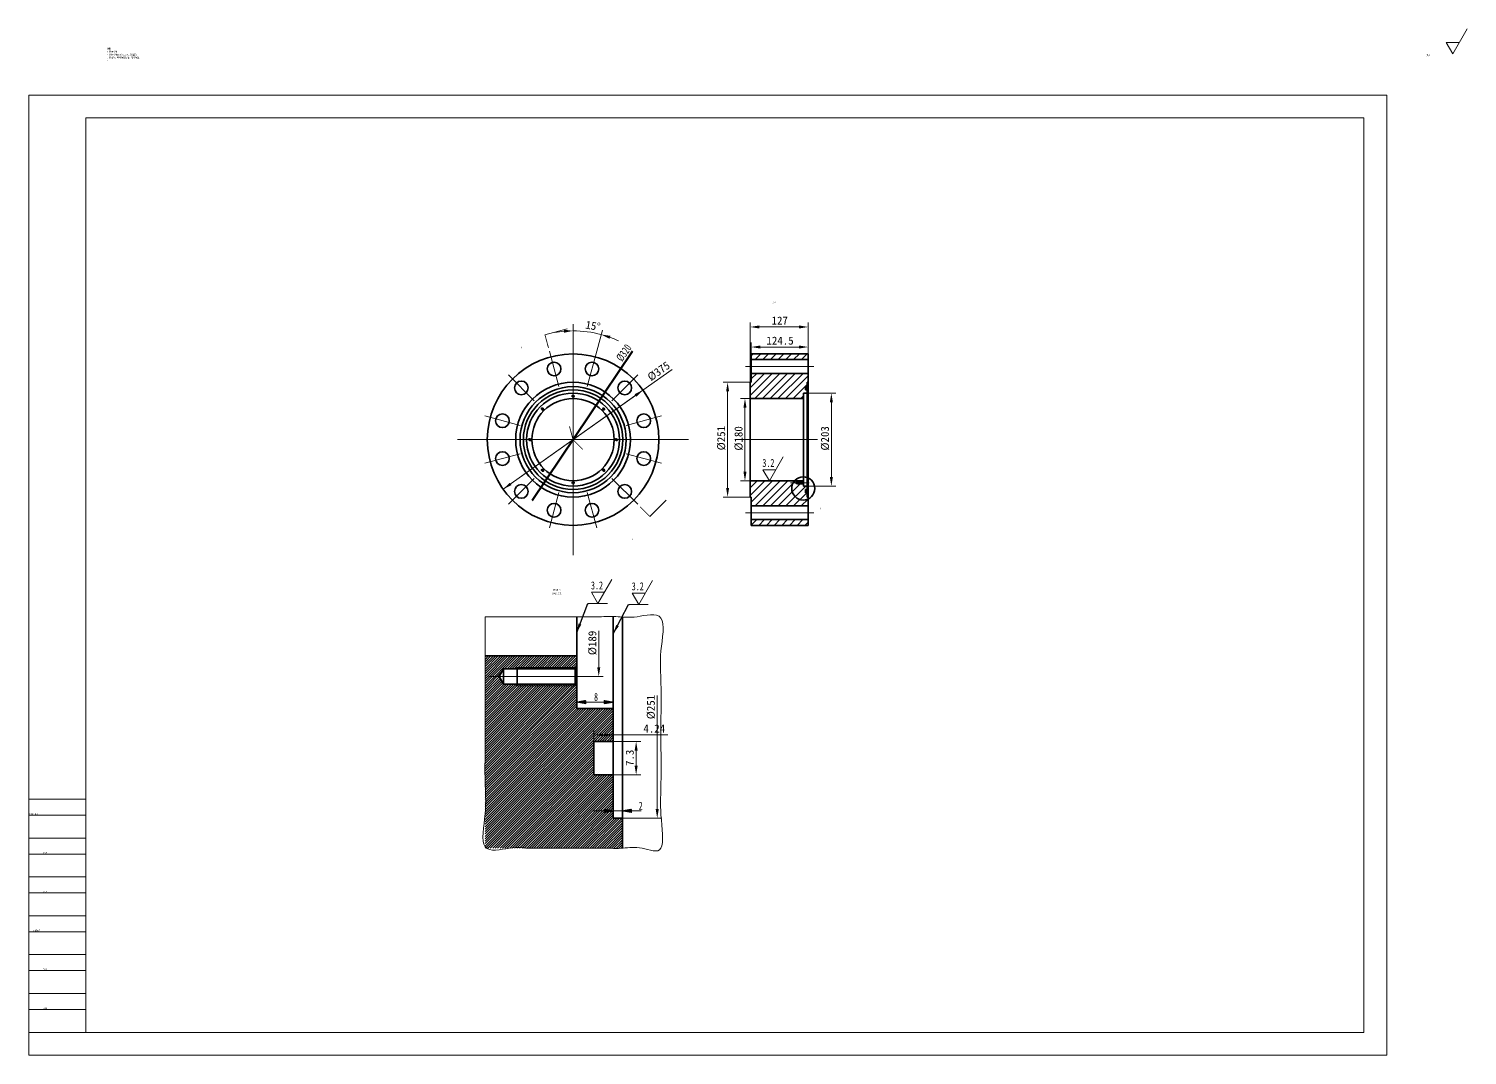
# Model space of a CAD drawing. Header units: millimetres. Extents: x 0 to 3146, y 0 to 2245.
import ezdxf

# ---------------------------------------------------------------- set-up
doc = ezdxf.new("R2010")
doc.units = ezdxf.units.MM
for name, color, linetype, true_color in [('10', 7, 'Continuous', 0xffffff), ('170', 7, 'Continuous', 0xffffff), ('173', 7, 'Continuous', 0xffffff)]:
    doc.layers.add(name, color=color, linetype=linetype, true_color=true_color)
for name, color, linetype, lineweight in [('中心线层', 1, 'BYLAYER', 18), ('修改图层', 1, 'Continuous', 80), ('剖面线层', 4, 'BYLAYER', 18), ('尺寸线层', 3, 'BYLAYER', 18), ('文字图层', 3, 'Continuous', 18), ('粗实线层', 7, 'BYLAYER', 35), ('螺纹线线层', 7, 'Continuous', 18)]:
    doc.layers.add(name, color=color, linetype=linetype, lineweight=lineweight)
doc.styles.add('chinesef_fs', font='仿宋')
doc.styles.add('宋体', font='宋体')
doc.dimstyles.get("Standard").update_dxf_attribs({"dimtxt": 2.5, "dimasz": 2.5, "dimexe": 1.25, "dimexo": 0.625, "dimtad": 1, "dimtxsty": 'Standard', "dimcen": 2.5, "dimazin": 3, "dimtfac": 1, "dimtmove": 0, "dimatfit": 3})

# ---------------------------------------------------------------- blocks, each defined once
blk = doc.blocks.new('HATCH1')
at = {"color": 4, "lineweight": 13}
for p, q in [((199.62636, 174.217272), (200.061764, 174.652676)), ((199.62636, 173.156612), (201.122424, 174.652676)), ((199.62636, 172.095951), (202.183084, 174.652676)), ((199.62636, 171.035291), (203.243744, 174.652676)), ((199.62636, 169.974631), (204.304404, 174.652676)), ((199.62636, 168.913971), (205.365065, 174.652676)), ((199.62636, 167.853311), (206.425725, 174.652676)), ((199.62636, 166.792651), (207.486385, 174.652676)), ((199.62636, 165.73199), (208.547045, 174.652676)), ((199.62636, 164.67133), (209.607705, 174.652676)), ((199.62636, 163.61067), (210.668365, 174.652676)), ((199.62636, 162.55001), (211.729026, 174.652676)), ((199.62636, 161.48935), (212.789686, 174.652676)), ((208.150346, 168.952676), (213.850346, 174.652676)), ((209.211006, 168.952676), (214.911006, 174.652676)), ((210.271666, 168.952676), (215.971666, 174.652676)), ((211.332327, 168.952676), (217.032327, 174.652676)), ((212.392987, 168.952676), (218.092987, 174.652676)), ((213.453647, 168.952676), (219.153647, 174.652676)), ((214.514307, 168.952676), (220.214307, 174.652676)), ((215.574967, 168.952676), (221.274967, 174.652676)), ((216.635627, 168.952676), (222.335627, 174.652676)), ((217.696288, 168.952676), (223.396288, 174.652676)), ((218.756948, 168.952676), (224.456948, 174.652676)), ((219.817608, 168.952676), (225.517608, 174.652676)), ((220.878268, 168.952676), (226.578268, 174.652676)), ((221.938928, 168.952676), (227.638928, 174.652676)), ((222.999588, 168.952676), (228.699588, 174.652676)), ((224.060249, 168.952676), (229.760249, 174.652676)), ((225.120909, 168.952676), (230.820909, 174.652676)), ((226.181569, 168.952676), (231.881569, 174.652676)), ((227.242229, 168.952676), (232.942229, 174.652676)), ((228.302889, 168.952676), (234.002889, 174.652676)), ((229.363549, 168.952676), (235.063549, 174.652676)), ((230.42421, 168.952676), (236.12421, 174.652676)), ((231.48487, 168.952676), (237.18487, 174.652676)), ((232.54553, 168.952676), (238.24553, 174.652676)), ((233.60619, 168.952676), (239.30619, 174.652676)), ((234.66685, 168.952676), (239.69172, 173.977546)), ((235.72751, 168.952676), (239.69172, 172.916886)), ((236.788171, 168.952676), (239.69172, 171.856226)), ((237.848831, 168.952676), (239.69172, 170.795566)), ((199.62636, 160.428689), (207.00131, 167.80364)), ((199.62636, 159.368029), (205.784745, 165.526415)), ((199.62636, 158.307369), (206.182849, 164.863859)), ((199.62636, 157.246709), (206.580953, 164.201303)), ((238.909491, 168.952676), (239.69172, 169.734905)), ((199.62636, 156.186049), (206.979057, 163.538747)), ((199.62636, 155.125389), (207.377161, 162.87619)), ((199.62636, 154.064728), (207.914307, 162.352676)), ((199.62636, 153.004068), (208.974967, 162.352676)), ((199.62636, 151.943408), (210.035627, 162.352676)), ((199.62636, 150.882748), (211.096288, 162.352676)), ((199.62636, 149.822088), (212.156948, 162.352676)), ((199.62636, 148.761428), (213.217608, 162.352676)), ((199.62636, 147.700767), (214.278268, 162.352676)), ((199.62636, 146.640107), (215.338928, 162.352676)), ((199.62636, 145.579447), (216.399588, 162.352676)), ((199.62636, 144.518787), (217.460249, 162.352676)), ((199.62636, 143.458127), (218.520909, 162.352676)), ((199.62636, 142.397467), (219.581569, 162.352676)), ((199.62636, 141.336806), (220.642229, 162.352676)), ((199.62636, 140.276146), (221.702889, 162.352676)), ((199.62636, 139.215486), (222.763549, 162.352676)), ((199.62636, 138.154826), (223.82421, 162.352676)), ((199.62636, 137.094166), (224.88487, 162.352676)), ((199.62636, 136.033506), (225.94553, 162.352676)), ((199.62636, 134.972845), (227.00619, 162.352676)), ((199.62636, 133.912185), (228.06685, 162.352676)), ((199.62636, 132.851525), (229.12751, 162.352676)), ((199.62636, 131.790865), (230.188171, 162.352676)), ((199.62636, 130.730205), (231.248831, 162.352676)), ((199.62636, 129.669545), (232.309491, 162.352676)), ((199.62636, 128.608884), (233.370151, 162.352676)), ((199.62636, 127.548224), (234.430811, 162.352676)), ((199.62636, 126.487564), (235.491472, 162.352676)), ((199.62636, 125.426904), (236.552132, 162.352676)), ((199.62636, 124.366244), (237.612792, 162.352676)), ((199.62636, 123.305583), (238.673452, 162.352676)), ((199.62636, 122.244923), (239.362916, 161.98148)), ((199.62636, 121.184263), (239.69172, 161.249624)), ((199.62636, 120.123603), (239.69172, 160.188964)), ((199.62636, 119.062943), (239.69172, 159.128304)), ((199.62636, 118.002283), (239.69172, 158.067644)), ((199.62636, 116.941622), (239.69172, 157.006983)), ((199.62636, 115.880962), (239.69172, 155.946323)), ((199.62636, 114.820302), (239.69172, 154.885663)), ((199.62636, 113.759642), (239.69172, 153.825003)), ((199.62636, 112.698982), (239.69172, 152.764343)), ((199.62636, 111.638322), (239.69172, 151.703682)), ((199.62636, 110.577661), (240.701374, 151.652676)), ((199.62636, 109.517001), (241.762034, 151.652676)), ((199.62636, 108.456341), (242.822694, 151.652676)), ((199.62636, 107.395681), (243.883355, 151.652676)), ((199.62636, 106.335021), (244.944015, 151.652676)), ((199.62636, 105.274361), (246.004675, 151.652676)), ((199.62636, 104.2137), (247.065335, 151.652676)), ((199.62636, 103.15304), (248.125995, 151.652676)), ((199.62636, 102.09238), (249.186655, 151.652676)), ((199.62636, 101.03172), (250.247316, 151.652676)), ((199.62636, 99.97106), (251.307976, 151.652676)), ((199.62636, 98.9104), (252.368636, 151.652676)), ((199.62636, 97.849739), (253.429296, 151.652676)), ((199.62636, 96.789079), (254.489956, 151.652676)), ((199.62636, 95.728419), (255.550616, 151.652676)), ((199.62636, 94.667759), (255.69172, 150.73312)), ((199.62636, 93.607099), (255.69172, 149.67246)), ((199.62636, 92.546439), (255.69172, 148.611799)), ((199.62636, 91.485778), (255.69172, 147.551139)), ((199.781065, 90.579824), (255.69172, 146.490479)), ((247.514578, 137.252676), (255.69172, 145.429819)), ((248.575238, 137.252676), (255.69172, 144.369159)), ((249.635898, 137.252676), (255.69172, 143.308499)), ((250.696558, 137.252676), (255.69172, 142.247838)), ((251.757218, 137.252676), (255.69172, 141.187178)), ((252.817878, 137.252676), (255.69172, 140.126518)), ((253.878539, 137.252676), (255.69172, 139.065858)), ((200.841725, 90.579824), (247.21172, 136.949819)), ((201.902385, 90.579824), (247.21172, 135.889159)), ((202.963045, 90.579824), (247.21172, 134.828499)), ((204.023706, 90.579824), (247.21172, 133.767838)), ((205.084366, 90.579824), (247.21172, 132.707178)), ((254.939199, 137.252676), (255.69172, 138.005198)), ((206.145026, 90.579824), (247.21172, 131.646518)), ((207.205686, 90.579824), (247.21172, 130.585858)), ((208.266346, 90.579824), (247.21172, 129.525198)), ((209.327006, 90.579824), (247.21172, 128.464537)), ((210.387667, 90.579824), (247.21172, 127.403877)), ((211.448327, 90.579824), (247.21172, 126.343217)), ((212.508987, 90.579824), (247.21172, 125.282557)), ((213.569647, 90.579824), (247.21172, 124.221897)), ((214.630307, 90.579824), (247.21172, 123.161237)), ((215.690967, 90.579824), (247.76382, 122.652676)), ((216.751628, 90.579824), (248.82448, 122.652676)), ((217.812288, 90.579824), (249.88514, 122.652676)), ((218.872948, 90.579824), (250.9458, 122.652676)), ((219.933608, 90.579824), (252.006461, 122.652676)), ((220.994268, 90.579824), (253.067121, 122.652676)), ((222.054928, 90.579824), (254.127781, 122.652676)), ((223.115589, 90.579824), (255.188441, 122.652676)), ((224.176249, 90.579824), (255.69172, 122.095295)), ((225.236909, 90.579824), (255.69172, 121.034635)), ((226.297569, 90.579824), (255.69172, 119.973975)), ((227.358229, 90.579824), (255.69172, 118.913315)), ((228.418889, 90.579824), (255.69172, 117.852654)), ((229.47955, 90.579824), (255.69172, 116.791994)), ((230.54021, 90.579824), (255.69172, 115.731334)), ((231.60087, 90.579824), (255.69172, 114.670674)), ((232.66153, 90.579824), (255.69172, 113.610014)), ((233.72219, 90.579824), (255.69172, 112.549354)), ((234.782851, 90.579824), (255.69172, 111.488693)), ((235.843511, 90.579824), (255.69172, 110.428033)), ((236.904171, 90.579824), (255.69172, 109.367373)), ((237.964831, 90.579824), (255.69172, 108.306713)), ((239.025491, 90.579824), (255.69172, 107.246053)), ((240.086151, 90.579824), (255.69172, 106.185393)), ((241.146812, 90.579824), (255.69172, 105.124732)), ((242.207472, 90.579824), (255.69172, 104.064072)), ((243.268132, 90.579824), (256.340984, 103.652676)), ((244.328792, 90.579824), (257.401645, 103.652676)), ((245.389452, 90.579824), (258.462305, 103.652676)), ((246.450112, 90.579824), (259.522965, 103.652676)), ((247.510773, 90.579824), (259.69172, 102.760771)), ((248.571433, 90.579824), (259.69172, 101.700111)), ((249.632093, 90.579824), (259.69172, 100.639451)), ((250.692753, 90.579824), (259.69172, 99.578791)), ((251.753413, 90.579824), (259.69172, 98.518131)), ((252.814073, 90.579824), (259.69172, 97.45747)), ((253.874734, 90.579824), (259.69172, 96.39681)), ((254.935394, 90.579824), (259.69172, 95.33615)), ((255.996054, 90.579824), (259.69172, 94.27549)), ((257.056714, 90.579824), (259.69172, 93.21483)), ((258.117374, 90.579824), (259.69172, 92.15417)), ((259.178034, 90.579824), (259.69172, 91.093509))]:
    blk.add_line(p, q, dxfattribs=at)
blk = doc.blocks.new('ASSORTED_DRAFT1')
at = {"layer": '修改图层'}
blk.add_solid([(278.750982, 242.755999), (276.294926, 239.555204), (275.550184, 240.29994), (278.750982, 242.755999)], dxfattribs=at)
blk = doc.blocks.new('ASSORTED_DRAFT2')
at = {"layer": '修改图层'}
blk.add_solid([(235.457696, 317.74217), (231.730291, 316.198228), (231.457694, 317.21556), (235.457696, 317.74217)], dxfattribs=at)
blk = doc.blocks.new('_U0')
at = {"layer": '修改图层'}
blk.add_line((220.236975, 242.717167), (264.110034, 307.967231), dxfattribs=at)
for points in [[(255.947709, 295.827839), (254.301092, 292.114877), (253.130484, 292.901968), (255.947709, 295.827839)], [(220.236975, 242.717167), (221.883592, 246.43013), (223.054201, 245.643038), (220.236975, 242.717167)]]:
    blk.add_solid(points, dxfattribs=at)
at = {"layer": '修改图层', "char_height": 3.5, "attachment_point": 7, "rotation": 56.0837693, "line_spacing_factor": 0.654564, "style": '宋体'}
for s, insert in [('\\f宋体|b0|i0;\\W0.6000;320', (261.078054, 305.182358)), ('\\f宋体|b0|i0;\\W0.6000;%%c', (259.688227, 303.115341))]:
    blk.add_mtext(s, dxfattribs=dict(at, insert=insert))
blk = doc.blocks.new('_U1')
at = {"layer": '10', "color": 3, "linetype": 'Continuous', "lineweight": 18}
for p, q in [((1343.421295, 1454.804278), (1407.219718, 1500.034614)), ((1037.502128, 1237.920753), (1343.421295, 1454.804278)), ((1037.502128, 1237.920753), (1327.105606, 1443.237157))]:
    blk.add_line(p, q, dxfattribs=at)
at = {"layer": '10', "color": 3}
for points in [[(1329.03346, 1440.517875), (1325.177752, 1445.956438), (1343.421295, 1454.804278)], [(1051.889963, 1252.207156), (1055.74567, 1246.768593), (1037.502128, 1237.920753)]]:
    blk.add_solid(points, dxfattribs=at)
at = {"layer": 'Defpoints', "color": 0}
for p in [(1343.421295, 1454.804278), (1037.502128, 1237.920753)]:
    blk.add_point(p, dxfattribs=at)
at = {"layer": '10', "color": 3, "lineweight": 13, "insert": (1350.811646, 1488.038246), "char_height": 17.5, "attachment_point": 1, "rotation": 35.334999909, "style": '宋体'}
blk.add_mtext('\\A1;%%c375', dxfattribs=at)
blk = doc.blocks.new('_U2')
at = {"layer": '10', "color": 3, "linetype": 'Continuous', "lineweight": 18}
blk.add_line((1242.22552, 1539.547681), (1254.641129, 1585.883363), dxfattribs=at)
for start, end in [(94.816792, 99.633584), (75, 90), (65.366416, 70.183208)]:
    blk.add_arc((1190.461711, 1346.362516), 237.970227, start, end, dxfattribs=at)
at = {"layer": '10', "color": 3}
for points in [[(1170.619451, 1580.161913), (1170.339304, 1586.822691), (1190.461711, 1584.332743)], [(1272.134137, 1573.421147), (1270.1396, 1567.059837), (1252.052938, 1576.224104)]]:
    blk.add_solid(points, dxfattribs=at)
at = {"layer": 'Defpoints', "color": 0}
for p in [(1190.461711, 1598.862516), (1211.202183, 1583.427195), (1242.22552, 1539.547681), (1190.461711, 1346.362516), (1190.461711, 1346.362516)]:
    blk.add_point(p, dxfattribs=at)
at = {"layer": '10', "color": 3, "lineweight": 13, "insert": (1219.569517, 1606.803612), "char_height": 17.5, "attachment_point": 1, "rotation": 350.200325681, "style": '宋体'}
blk.add_mtext('\\A1;15%%d', dxfattribs=at)
blk = doc.blocks.new('_U3')
at = {"layer": '10', "color": 3, "linetype": 'Continuous', "lineweight": 18}
for p, q in [((1577.76534, 1471.862516), (1577.76534, 1602.851236)), ((1597.76534, 1592.851236), (1684.76534, 1592.851236)), ((1704.76534, 1481.612516), (1704.76534, 1602.851236))]:
    blk.add_line(p, q, dxfattribs=at)
at = {"layer": '10', "color": 3}
for points in [[(1597.76534, 1596.184569), (1597.76534, 1589.517903), (1577.76534, 1592.851236)], [(1684.76534, 1589.517903), (1684.76534, 1596.184569), (1704.76534, 1592.851236)]]:
    blk.add_solid(points, dxfattribs=at)
at = {"layer": 'Defpoints', "color": 0}
for p in [(1704.76534, 1592.851236), (1704.76534, 1481.612516), (1577.76534, 1471.862516)]:
    blk.add_point(p, dxfattribs=at)
at = {"layer": '10', "color": 3, "lineweight": 13, "insert": (1624.64909, 1615.601236), "char_height": 17.5, "attachment_point": 1, "style": '宋体'}
blk.add_mtext('\\A1;127', dxfattribs=at)
blk = doc.blocks.new('_U4')
at = {"layer": '10', "color": 3, "linetype": 'Continuous', "lineweight": 18}
for p, q in [((1580.26534, 1533.862516), (1580.26534, 1558.950325)), ((1600.26534, 1548.950325), (1684.76534, 1548.950325)), ((1704.76534, 1533.862516), (1704.76534, 1558.950325))]:
    blk.add_line(p, q, dxfattribs=at)
at = {"layer": '10', "color": 3}
for points in [[(1600.26534, 1552.283659), (1600.26534, 1545.616992), (1580.26534, 1548.950325)], [(1684.76534, 1545.616992), (1684.76534, 1552.283659), (1704.76534, 1548.950325)]]:
    blk.add_solid(points, dxfattribs=at)
at = {"layer": 'Defpoints', "color": 0}
for p in [(1704.76534, 1548.950325), (1580.26534, 1533.862516), (1704.76534, 1533.862516)]:
    blk.add_point(p, dxfattribs=at)
at = {"layer": '10', "color": 3, "lineweight": 13, "insert": (1613.43034, 1571.700326), "char_height": 17.5, "attachment_point": 1, "style": '宋体'}
blk.add_mtext('\\A1;124.5', dxfattribs=at)
blk = doc.blocks.new('_U5')
at = {"layer": '10', "color": 3, "linetype": 'Continuous', "lineweight": 18}
for p, q in [((1236.058602, 686.26338), (1236.058602, 710.511898)), ((1256.058602, 700.511898), (1258.458602, 700.511898)), ((1278.458602, 686.26338), (1278.458602, 710.511898)), ((1278.458602, 700.511898), (1397.864852, 700.511898))]:
    blk.add_line(p, q, dxfattribs=at)
at = {"layer": '10', "color": 3}
for points in [[(1256.058602, 703.845232), (1256.058602, 697.178565), (1236.058602, 700.511898)], [(1258.458602, 697.178565), (1258.458602, 703.845232), (1278.458602, 700.511898)]]:
    blk.add_solid(points, dxfattribs=at)
at = {"layer": 'Defpoints', "color": 0}
for p in [(1278.458602, 700.511898), (1236.058602, 686.26338), (1278.458602, 686.26338)]:
    blk.add_point(p, dxfattribs=at)
at = {"layer": '10', "color": 3, "lineweight": 13, "insert": (1344.314852, 723.261898), "char_height": 17.5, "attachment_point": 1, "style": '宋体'}
blk.add_mtext('\\A1;4.24', dxfattribs=at)
blk = doc.blocks.new('_U6')
at = {"layer": '10', "color": 3, "linetype": 'Continuous', "lineweight": 18}
for p, q in [((1590.452204, 1436.362516), (1556.416472, 1436.362516)), ((1566.416472, 1416.362516), (1566.416472, 1276.362516)), ((1636.26534, 1256.362516), (1556.416472, 1256.362516))]:
    blk.add_line(p, q, dxfattribs=at)
at = {"layer": '10', "color": 3}
for points in [[(1569.749806, 1416.362516), (1563.083139, 1416.362516), (1566.416472, 1436.362516)], [(1563.083139, 1276.362516), (1569.749806, 1276.362516), (1566.416472, 1256.362516)]]:
    blk.add_solid(points, dxfattribs=at)
at = {"layer": 'Defpoints', "color": 0}
for p in [(1590.452204, 1436.362516), (1566.416472, 1256.362516), (1636.26534, 1256.362516)]:
    blk.add_point(p, dxfattribs=at)
at = {"layer": '10', "color": 3, "lineweight": 13, "insert": (1543.578972, 1322.370016), "char_height": 17.5, "attachment_point": 1, "rotation": 90, "style": '宋体'}
blk.add_mtext('\\A1;%%c180', dxfattribs=at)
blk = doc.blocks.new('_U7')
at = {"layer": '10', "color": 3, "linetype": 'Continuous', "lineweight": 18}
for p, q in [((1578.454901, 1471.862516), (1518.474949, 1471.862516)), ((1528.474949, 1451.862516), (1528.474949, 1240.862516)), ((1579.555187, 1220.862516), (1518.474949, 1220.862516))]:
    blk.add_line(p, q, dxfattribs=at)
at = {"layer": '10', "color": 3}
for points in [[(1531.808282, 1451.862516), (1525.141616, 1451.862516), (1528.474949, 1471.862516)], [(1525.141616, 1240.862516), (1531.808282, 1240.862516), (1528.474949, 1220.862516)]]:
    blk.add_solid(points, dxfattribs=at)
at = {"layer": 'Defpoints', "color": 0}
for p in [(1578.454901, 1471.862516), (1528.474949, 1220.862516), (1579.555187, 1220.862516)]:
    blk.add_point(p, dxfattribs=at)
at = {"layer": '10', "color": 3, "lineweight": 13, "insert": (1505.637449, 1323.008766), "char_height": 17.5, "attachment_point": 1, "rotation": 90, "style": '宋体'}
blk.add_mtext('\\A1;%%c251', dxfattribs=at)
blk = doc.blocks.new('_U8')
at = {"layer": '10', "color": 3, "linetype": 'Continuous', "lineweight": 18}
for p, q in [((1698.76534, 1447.862516), (1765.403467, 1447.862516)), ((1755.403467, 1427.862516), (1755.403467, 1264.862516)), ((1698.76534, 1244.862516), (1765.403467, 1244.862516))]:
    blk.add_line(p, q, dxfattribs=at)
at = {"layer": '10', "color": 3}
for points in [[(1758.7368, 1427.862516), (1752.070134, 1427.862516), (1755.403467, 1447.862516)], [(1752.070134, 1264.862516), (1758.7368, 1264.862516), (1755.403467, 1244.862516)]]:
    blk.add_solid(points, dxfattribs=at)
at = {"layer": 'Defpoints', "color": 0}
for p in [(1698.76534, 1447.862516), (1698.76534, 1244.862516), (1755.403467, 1244.862516)]:
    blk.add_point(p, dxfattribs=at)
at = {"layer": '10', "color": 3, "lineweight": 13, "insert": (1732.565967, 1322.510016), "char_height": 17.5, "attachment_point": 1, "rotation": 90, "style": '宋体'}
blk.add_mtext('\\A1;%%c203', dxfattribs=at)
blk = doc.blocks.new('_U9')
at = {"layer": '10', "color": 3, "linetype": 'Continuous', "lineweight": 18}
for p, q in [((1246.616828, 848.26338), (1246.616828, 928.159535)), ((1194.958602, 828.26338), (1256.616828, 828.26338))]:
    blk.add_line(p, q, dxfattribs=at)
at = {"layer": '10', "color": 3}
blk.add_solid([(1243.283495, 848.26338), (1249.950161, 848.26338), (1246.616828, 828.26338)], dxfattribs=at)
at = {"layer": 'Defpoints', "color": 0}
for p in [(1694.76534, 1346.362516), (1194.958602, 828.26338), (1246.616828, 828.26338)]:
    blk.add_point(p, dxfattribs=at)
at = {"layer": '10', "color": 3, "lineweight": 13, "insert": (1223.779328, 875.012035), "char_height": 17.5, "attachment_point": 1, "rotation": 90, "style": '宋体'}
blk.add_mtext('\\A1;%%c\\f宋体|b0|i0;\\C3;189', dxfattribs=at)
blk = doc.blocks.new('_None')
blk = doc.blocks.new('_U10')
at = {"layer": '10', "color": 3, "linetype": 'Continuous', "lineweight": 18}
for p, q in [((1374.568066, 538.26338), (1374.568066, 786.818173)), ((1288.458602, 518.26338), (1384.568066, 518.26338))]:
    blk.add_line(p, q, dxfattribs=at)
at = {"layer": '10', "color": 3}
blk.add_solid([(1371.234733, 538.26338), (1377.901399, 538.26338), (1374.568066, 518.26338)], dxfattribs=at)
at = {"layer": 'Defpoints', "color": 0}
for p in [(1577.76534, 1346.362516), (1288.458602, 518.26338), (1374.568066, 518.26338)]:
    blk.add_point(p, dxfattribs=at)
at = {"layer": '10', "color": 3, "lineweight": 13, "insert": (1351.730566, 734.860673), "char_height": 17.5, "attachment_point": 1, "rotation": 90, "style": '宋体'}
blk.add_mtext('\\A1;%%c\\f宋体|b0|i0;\\C3;251', dxfattribs=at)
blk = doc.blocks.new('_U11')
at = {"layer": '10', "color": 3, "linetype": 'Continuous', "lineweight": 18}
for p, q in [((1236.058602, 686.26338), (1338.463602, 686.26338)), ((1328.463602, 666.26338), (1328.463602, 633.26338)), ((1236.058602, 613.26338), (1338.463602, 613.26338))]:
    blk.add_line(p, q, dxfattribs=at)
at = {"layer": '10', "color": 3}
for points in [[(1331.796935, 666.26338), (1325.130268, 666.26338), (1328.463602, 686.26338)], [(1325.130268, 633.26338), (1331.796935, 633.26338), (1328.463602, 613.26338)]]:
    blk.add_solid(points, dxfattribs=at)
at = {"layer": 'Defpoints', "color": 0}
for p in [(1236.058602, 686.26338), (1236.058602, 613.26338), (1328.463602, 613.26338)]:
    blk.add_point(p, dxfattribs=at)
at = {"layer": '10', "color": 3, "lineweight": 13, "insert": (1305.713601, 632.55213), "char_height": 17.5, "attachment_point": 1, "rotation": 90, "style": '宋体'}
blk.add_mtext('\\A1;7.3', dxfattribs=at)
blk = doc.blocks.new('GROUPED_GEOM1')
at = {"layer": '10', "color": 3, "lineweight": 18}
for p, q in [((266.817153, 197.215174), (272.876149, 207.709662)), ((263.984955, 202.120686), (269.649352, 202.120686)), ((266.817153, 197.215174), (263.984955, 202.120686)), ((262.617153, 197.215174), (262.617153, 197.215174)), ((262.617153, 197.215174), (271.017153, 197.215174))]:
    blk.add_line(p, q, dxfattribs=at)
at = {"layer": '10', "color": 4, "linetype": 'Continuous', "lineweight": 13, "char_height": 3.5, "attachment_point": 7, "line_spacing_factor": 1.12395, "style": '宋体'}
for s, insert in [('\\f宋体|b0|i0;\\W0.7000;', (268.762805, 207.686651)), ('\\f宋体|b0|i0;\\W0.7000;3.2', (263.761269, 203.311651)), ('\\f宋体|b0|i0;\\W0.7000;', (263.502653, 197.531139)), ('\\f宋体|b0|i0;\\W0.7000;', (270.709852, 197.478317))]:
    blk.add_mtext(s, dxfattribs=dict(at, insert=insert))
blk = doc.blocks.new('GROUPED_GEOM2')
at = {"layer": '10', "color": 3, "lineweight": 18}
for p, q in [((248.992346, 197.598986), (255.051342, 208.093474)), ((248.992346, 197.598986), (246.160148, 202.504497)), ((246.160148, 202.504497), (251.824545, 202.504497)), ((244.792346, 197.598986), (244.792346, 197.598986)), ((244.792346, 197.598986), (253.192346, 197.598986))]:
    blk.add_line(p, q, dxfattribs=at)
at = {"layer": '10', "color": 4, "linetype": 'Continuous', "lineweight": 13, "char_height": 3.5, "attachment_point": 7, "line_spacing_factor": 1.12395, "style": '宋体'}
for s, insert in [('\\f宋体|b0|i0;\\W0.7000;', (250.937998, 208.070462)), ('\\f宋体|b0|i0;\\W0.7000;3.2', (245.936462, 203.695462)), ('\\f宋体|b0|i0;\\W0.7000;', (245.677846, 197.91495)), ('\\f宋体|b0|i0;\\W0.7000;', (252.885045, 197.862129))]:
    blk.add_mtext(s, dxfattribs=dict(at, insert=insert))
blk = doc.blocks.new('GROUPED_GEOM3')
at = {"layer": '10', "color": 3, "lineweight": 18}
for p, q in [((323.958382, 251.204716), (330.017378, 261.699204)), ((321.126184, 256.110228), (326.790581, 256.110228)), ((323.958382, 251.204716), (321.126184, 256.110228))]:
    blk.add_line(p, q, dxfattribs=at)
at = {"layer": '10', "color": 4, "linetype": 'Continuous', "lineweight": 13, "char_height": 3.5, "attachment_point": 7, "line_spacing_factor": 1.12395, "style": '宋体'}
for s, insert in [('\\f宋体|b0|i0;\\W0.7000;3.2', (320.902498, 257.301192)), ('\\f宋体|b0|i0;\\W0.7000;', (325.904033, 261.676192)), ('\\f宋体|b0|i0;\\W0.7000;', (320.643882, 251.52068)), ('\\f宋体|b0|i0;\\W0.7000;', (327.851081, 251.467859))]:
    blk.add_mtext(s, dxfattribs=dict(at, insert=insert))

msp = doc.modelspace()

# ---------------------------------------------------------------- hatches: boundary and pattern name
at = {"layer": '10', "linetype": 'Continuous', "lineweight": 18}
h = msp.add_hatch(dxfattribs=at)
h.set_pattern_fill('ANSI31', color=3, scale=0.1, angle=360, style=0)
h.paths.add_polyline_path([(1198.4586, 772.3284), (1218.4586, 775.8549), (1218.4586, 768.8018)], flags=0)
h = msp.add_hatch(dxfattribs=at)
h.set_pattern_fill('ANSI31', color=3, scale=0.1, angle=360, style=0)
h.paths.add_polyline_path([(1278.4586, 772.3284), (1258.4586, 768.8018), (1258.4586, 775.8549)], flags=0)
h = msp.add_hatch(dxfattribs=at)
h.set_pattern_fill('ANSI31', color=3, scale=0.1, angle=360, style=0)
h.paths.add_polyline_path([(1278.4586, 534.4521), (1258.4586, 530.9256), (1258.4586, 537.9787)], flags=0)
h = msp.add_hatch(dxfattribs=at)
h.set_pattern_fill('ANSI31', color=3, scale=0.1, angle=360, style=0)
h.paths.add_polyline_path([(1298.4586, 534.4521), (1318.4586, 537.9787), (1318.4586, 530.9256)], flags=0)
at = {"layer": '剖面线层'}
h = msp.add_hatch(dxfattribs=at)
h.set_pattern_fill('ANSI31', color=256, scale=3.75, angle=360, style=0)
h.paths.add_polyline_path([(1580.2653, 1521.3625), (1580.2653, 1533.8625), (1704.7653, 1533.8625), (1704.7653, 1521.3625)], flags=0)
h.paths.add_polyline_path([(1580.2653, 1471.8625), (1580.2653, 1491.3625), (1704.7653, 1491.3625), (1704.7653, 1471.8625), (1702.7653, 1471.8625), (1702.7653, 1462.3625), (1698.5253, 1462.3625), (1698.5253, 1455.0625), (1702.7653, 1455.0625), (1702.7653, 1447.8625), (1694.7653, 1447.8625), (1694.7653, 1436.3625), (1577.7653, 1436.3625), (1577.7653, 1471.8625)], flags=0)
h.paths.add_polyline_path([(1580.2653, 1158.8625), (1580.2653, 1171.3625), (1704.7653, 1171.3625), (1704.7653, 1158.8625)], flags=0)
h.paths.add_polyline_path([(1702.7653, 1237.6625), (1698.5253, 1237.6625), (1698.5253, 1230.3625), (1702.7653, 1230.3625), (1702.7653, 1220.8625), (1704.7653, 1220.8625), (1704.7653, 1201.3625), (1580.2653, 1201.3625), (1580.2653, 1220.8625), (1577.7653, 1220.8625), (1577.7653, 1256.3625), (1694.7653, 1256.3625), (1694.7653, 1253.5125), (1678.7653, 1253.5125), (1677.7739, 1251.8625), (1678.7653, 1250.2125), (1694.7653, 1250.2125), (1694.7653, 1244.8625), (1702.7653, 1244.8625)], flags=0)

# ---------------------------------------------------------------- linework, layer by layer
at = {"layer": '10', "color": 3, "linetype": 'Continuous', "lineweight": 18}
for p, q in [((1128.9922, 1575.7699), (1177.2885, 1588.7109)), ((1358.3996, 1178.4247), (1393.7549, 1213.78)), ((1278.4586, 772.3284), (1198.4586, 772.3284)), ((1234.7086, 534.4521), (1339.146, 534.4521))]:
    msp.add_line(p, q, dxfattribs=at)
at = {"layer": '10', "color": 3, "linetype": 'Continuous', "lineweight": 35, "const_width": 1.8}
for points in [[(1128.9922, 1575.7699), (1136.7568, 1546.7921)], [(1190.4617, 1346.3625), (1182.6971, 1375.3403)], [(1190.4617, 1346.3625), (1211.6749, 1325.1493)], [(1358.3996, 1178.4247), (1337.1864, 1199.6379)]]:
    msp.add_lwpolyline(points, dxfattribs=at)
at = {"layer": '10', "color": 35, "linetype": 'Continuous', "lineweight": 18}
msp.add_open_spline([(998.1318, 959.1055), (998.1318, 452.8991), (1382.7916, 452.8991), (1382.7916, 959.1055), (998.1318, 959.1055)], degree=1, dxfattribs=at)
at = {"layer": '170', "color": 32, "linetype": 'Continuous', "lineweight": 13}
for p, q in [((0, 2100), (0, 0)), ((2970, 2100), (0, 2100)), ((2970, 0), (2970, 2100)), ((0, 0), (2970, 0))]:
    msp.add_line(p, q, dxfattribs=at)
at = {"layer": '170', "color": 32, "linetype": 'Continuous', "lineweight": 18}
for p, q in [((125, 2050), (125, 50)), ((2920, 2050), (125, 2050)), ((2920, 50), (2920, 2050)), ((125, 50), (2920, 50))]:
    msp.add_line(p, q, dxfattribs=at)
at = {"layer": '170', "color": 35, "linetype": 'Continuous', "lineweight": 13}
for p, q in [((125, 560), (0, 560)), ((125, 525), (0, 525)), ((125, 475), (0, 475)), ((125, 440), (0, 440)), ((125, 390), (0, 390)), ((125, 355), (0, 355)), ((125, 305), (0, 305)), ((125, 270), (0, 270)), ((125, 220), (0, 220)), ((125, 185), (0, 185)), ((125, 135), (0, 135)), ((125, 100), (0, 100))]:
    msp.add_line(p, q, dxfattribs=at)
at = {"layer": '170', "color": 46, "linetype": 'Continuous', "lineweight": 13}
msp.add_line((125, 50), (0, 50), dxfattribs=at)
at = {"layer": '173', "color": 92, "linetype": 'Continuous', "lineweight": 13}
for p, q in [((3114.4386, 2190.0284), (3146.1734, 2245.0284)), ((3100.0137, 2215.0284), (3128.8635, 2215.0284)), ((3114.4386, 2190.0284), (3100.0137, 2215.0284))]:
    msp.add_line(p, q, dxfattribs=at)
at = {"layer": '中心线层'}
for p, q in [((1190.4617, 1093.8625), (1190.4617, 1598.8625)), ((1138.6979, 1539.5477), (1159.4034, 1462.2736)), ((1221.52, 1462.2736), (1242.2255, 1539.5477)), ((1049.0404, 1487.7839), (1105.6089, 1431.2153)), ((1275.3145, 1431.2153), (1331.8831, 1487.7839)), ((1717.3317, 1506.3625), (1567.699, 1506.3625)), ((997.2765, 1398.1263), (1074.5506, 1377.4208)), ((1306.3728, 1377.4208), (1383.6469, 1398.1263)), ((937.9617, 1346.3625), (1442.9617, 1346.3625)), ((1724.7653, 1346.3625), (1561.7653, 1346.3625)), ((997.2765, 1294.5987), (1074.5506, 1315.3042)), ((1306.3728, 1315.3042), (1383.6469, 1294.5987)), ((1049.0404, 1204.9412), (1105.6089, 1261.5097)), ((1275.3145, 1261.5097), (1331.8831, 1204.9412)), ((1138.6979, 1153.1773), (1159.4034, 1230.4514)), ((1221.52, 1230.4514), (1242.2255, 1153.1773)), ((1706.9817, 1251.8625), (1666.199, 1251.8625)), ((1717.3317, 1186.3625), (1567.699, 1186.3625)), ((1224.9586, 828.2634), (1005.9586, 828.2634))]:
    msp.add_line(p, q, dxfattribs=at)
msp.add_arc((1190.4617, 1346.3625), 160, 105, 105, dxfattribs=at)
at = {"layer": '粗实线层'}
for p, q in [((1580.2653, 1521.3625), (1580.2653, 1533.8625)), ((1580.2653, 1533.8625), (1704.7653, 1533.8625)), ((1580.2653, 1491.3625), (1580.2653, 1521.3625)), ((1704.7653, 1521.3625), (1580.2653, 1521.3625)), ((1704.7653, 1533.8625), (1704.7653, 1521.3625)), ((1704.7653, 1520.8514), (1704.7653, 1521.3625)), ((1704.7653, 1491.3625), (1704.7653, 1520.8514)), ((1580.2653, 1471.8625), (1580.2653, 1491.3625)), ((1580.2653, 1491.3625), (1704.7653, 1491.3625)), ((1704.7653, 1491.3625), (1704.7653, 1471.8625)), ((1577.7653, 1471.8625), (1580.2653, 1471.8625)), ((1577.7653, 1436.3625), (1577.7653, 1471.8625)), ((1694.7653, 1447.8625), (1694.7653, 1436.3625)), ((1702.7653, 1447.8625), (1694.7653, 1447.8625)), ((1698.5253, 1462.3625), (1698.5253, 1455.0625)), ((1702.7653, 1462.3625), (1698.5253, 1462.3625)), ((1698.5253, 1455.0625), (1702.7653, 1455.0625)), ((1702.7653, 1471.8625), (1702.7653, 1462.3625)), ((1704.7653, 1471.8625), (1702.7653, 1471.8625)), ((1702.7653, 1458.4099), (1702.7653, 1462.3625)), ((1702.7653, 1455.0594), (1702.7653, 1458.4099)), ((1702.7653, 1447.8625), (1702.7653, 1455.0594)), ((1702.7653, 1444.404), (1702.7653, 1447.8625)), ((1704.7653, 1467.5862), (1704.7653, 1471.8625)), ((1704.7653, 1346.3543), (1704.7653, 1467.5862)), ((1577.7653, 1433.2958), (1577.7653, 1436.3625)), ((1694.7653, 1436.3625), (1577.7653, 1436.3625)), ((1577.7653, 1346.3566), (1577.7653, 1433.2958)), ((1694.7653, 1433.2958), (1694.7653, 1436.3625)), ((1694.7653, 1346.3566), (1694.7653, 1433.2958)), ((1702.7653, 1346.3559), (1702.7653, 1444.404)), ((1577.7653, 1256.3625), (1577.7653, 1346.3537)), ((1694.7653, 1256.3625), (1694.7653, 1346.3566)), ((1702.7653, 1244.8625), (1702.7653, 1346.3526)), ((1704.7653, 1220.8625), (1704.7653, 1346.3543)), ((1577.7653, 1220.8625), (1577.7653, 1256.3625)), ((1577.7653, 1256.3625), (1694.7653, 1256.3625)), ((1678.7653, 1253.5125), (1677.7739, 1251.8625)), ((1677.7739, 1251.8625), (1678.7653, 1250.2125)), ((1678.7653, 1253.5125), (1678.7653, 1253.0292)), ((1694.4153, 1253.5125), (1678.7653, 1253.5125)), ((1678.7653, 1253.0292), (1678.7653, 1250.2125)), ((1678.7653, 1250.2125), (1694.4153, 1250.2125)), ((1681.7653, 1253.5125), (1681.7653, 1254.7625)), ((1681.7653, 1250.2125), (1681.7653, 1253.5125)), ((1681.7653, 1250.2125), (1681.7653, 1248.9625)), ((1694.7653, 1253.8625), (1694.4153, 1253.5125)), ((1694.4153, 1250.2125), (1694.4153, 1253.5125)), ((1694.4153, 1250.2125), (1694.7653, 1249.8625)), ((1694.7653, 1256.3625), (1694.7653, 1253.8625)), ((1694.7653, 1253.2767), (1694.7653, 1253.8625)), ((1694.7653, 1249.8625), (1694.7653, 1253.2767)), ((1694.7653, 1249.8625), (1694.7653, 1244.8625)), ((1694.7653, 1244.8625), (1702.7653, 1244.8625)), ((1698.5253, 1237.6625), (1698.5253, 1230.3625)), ((1702.7653, 1237.6625), (1698.5253, 1237.6625)), ((1698.5253, 1230.3625), (1702.7653, 1230.3625)), ((1702.7653, 1244.8625), (1702.7653, 1237.6625)), ((1702.7653, 1230.3625), (1702.7653, 1237.659)), ((1702.7653, 1230.3625), (1702.7653, 1220.8625)), ((1580.2653, 1220.8625), (1577.7653, 1220.8625)), ((1580.2653, 1201.3625), (1580.2653, 1220.8625)), ((1580.2653, 1171.3625), (1580.2653, 1201.3625)), ((1704.7653, 1201.3625), (1580.2653, 1201.3625)), ((1702.7653, 1220.8625), (1704.7653, 1220.8625)), ((1704.7653, 1220.8625), (1704.7653, 1201.3625)), ((1704.7653, 1196.9691), (1704.7653, 1201.3625)), ((1704.7653, 1171.3625), (1704.7653, 1196.9691)), ((1580.2653, 1158.8625), (1580.2653, 1171.3625)), ((1580.2653, 1171.3625), (1704.7653, 1171.3625)), ((1704.7653, 1171.3625), (1704.7653, 1158.8625)), ((1704.7653, 1158.8625), (1580.2653, 1158.8625)), ((1198.4586, 873.2634), (1198.4586, 959.1055)), ((1278.4586, 758.2634), (1278.4586, 959.1055)), ((1298.4586, 518.2634), (1298.4586, 959.1055)), ((998.1318, 873.2634), (1198.4586, 873.2634)), ((1198.4586, 873.2634), (1198.4586, 848.2634)), ((1038.4586, 844.7634), (1028.5444, 828.2634)), ((1028.5444, 828.2634), (1038.4586, 811.7634)), ((1038.4586, 844.7634), (1038.4586, 839.9306)), ((1194.9586, 844.7634), (1038.4586, 844.7634)), ((1038.4586, 839.9306), (1038.4586, 811.7634)), ((1068.4586, 844.7634), (1068.4586, 848.2634)), ((1068.4586, 811.7634), (1068.4586, 844.7634)), ((1198.4586, 848.2634), (1194.9586, 844.7634)), ((1194.9586, 811.7634), (1194.9586, 844.7634)), ((1198.4586, 842.4055), (1198.4586, 848.2634)), ((1198.4586, 808.2634), (1198.4586, 842.4055)), ((1038.4586, 811.7634), (1194.9586, 811.7634)), ((1068.4586, 811.7634), (1068.4586, 808.2634)), ((1194.9586, 811.7634), (1198.4586, 808.2634)), ((1198.4586, 808.2634), (1198.4586, 758.2634)), ((1198.4586, 758.2634), (1278.4586, 758.2634)), ((1278.4586, 758.2634), (1278.4586, 686.2634)), ((1236.0586, 686.2634), (1236.0586, 613.2634)), ((1278.4586, 686.2634), (1236.0586, 686.2634)), ((1278.4586, 613.2634), (1278.4586, 686.2281)), ((1236.0586, 613.2634), (1278.4586, 613.2634)), ((1278.4586, 613.2634), (1278.4586, 518.2634)), ((1278.4586, 518.2634), (1298.4586, 518.2634)), ((1298.4586, 518.2634), (1298.4586, 452.8991))]:
    msp.add_line(p, q, dxfattribs=at)
for centre, radius in [((1190.4617, 1346.3625), 187.5), ((1149.0507, 1500.9106), 15), ((1231.8728, 1500.9106), 15), ((1077.3246, 1459.4996), 15), ((1190.4617, 1346.3625), 125.5), ((1190.4617, 1346.3625), 116), ((1190.4617, 1346.3625), 108.7), ((1190.4617, 1346.3625), 101.5), ((1303.5988, 1459.4996), 15), ((1190.4617, 1346.3625), 90), ((1190.4617, 1440.8625), 1.65), ((1035.9136, 1387.7736), 15), ((1123.6401, 1413.1841), 1.65), ((1257.2833, 1413.1841), 1.65), ((1345.0098, 1387.7736), 15), ((1095.9617, 1346.3625), 1.65), ((1284.9617, 1346.3625), 1.65), ((1035.9136, 1304.9515), 15), ((1345.0098, 1304.9515), 15), ((1123.6401, 1279.5409), 1.65), ((1257.2833, 1279.5409), 1.65), ((1693.9657, 1239.6364), 25.3103), ((1077.3246, 1233.2254), 15), ((1190.4617, 1251.8625), 1.65), ((1303.5988, 1233.2254), 15), ((1149.0507, 1191.8144), 15), ((1231.8728, 1191.8144), 15)]:
    msp.add_circle(centre, radius, dxfattribs=at)
at = {"layer": '螺纹线线层'}
for p, q in [((1681.7653, 1254.7625), (1679.6003, 1253.5125)), ((1681.7653, 1248.9625), (1679.6003, 1250.2125)), ((1694.5902, 1254.7625), (1681.7653, 1254.7625)), ((1694.5902, 1248.9625), (1681.7653, 1248.9625)), ((1068.4586, 848.2634), (1062.3964, 844.7634)), ((1198.4586, 848.2634), (1068.4586, 848.2634)), ((1068.4586, 808.2634), (1062.3964, 811.7634)), ((1198.4586, 808.2634), (1068.4586, 808.2634))]:
    msp.add_line(p, q, dxfattribs=at)
for centre in [(1123.6401, 1413.1841), (1190.4617, 1440.8625), (1257.2833, 1413.1841), (1095.9617, 1346.3625), (1284.9617, 1346.3625), (1123.6401, 1279.5409), (1257.2833, 1279.5409), (1190.4617, 1251.8625)]:
    msp.add_arc(centre, 2.9, 260, 550, dxfattribs=at)

# ---------------------------------------------------------------- block references
at = {"layer": '修改图层', "xscale": 5, "yscale": 5, "zscale": 5}
for name in ['ASSORTED_DRAFT2', '_U0', 'ASSORTED_DRAFT1']:
    msp.add_blockref(name, (0, 0), dxfattribs=at)
at = {"layer": '剖面线层', "xscale": 5, "yscale": 5, "zscale": 5}
for name in ['GROUPED_GEOM3', 'GROUPED_GEOM2', 'GROUPED_GEOM1', 'HATCH1']:
    msp.add_blockref(name, (0, 0), dxfattribs=at)

# ---------------------------------------------------------------- texts
at = {"layer": '修改图层', "char_height": 17.5, "attachment_point": 7, "line_spacing_factor": 0.654564, "style": '宋体'}
for s, insert in [('\\f宋体|b0|i0;\\W0.6000;8', (1236.4386, 774.7832)), ('\\f宋体|b0|i0;\\W0.6000;2', (1334.1785, 536.9069))]:
    msp.add_mtext(s, dxfattribs=dict(at, insert=insert))
at = {"layer": '文字图层', "char_height": 3.5}
for s, insert, attachment_point, line_spacing_factor, style in [('\\f宋体|b0|i0;\\W0.7000;顺序：\\P1.添加中心线\\P2.螺栓中心线转dxf/dwg失效，后期重新加\\P3.添加尺寸，特殊符号无法转出，用文字代替。\\P4.', (171.865, 2173.4779), 7, 1.12395, '宋体'), ('\\f仿宋|b0|i0;\\W0.7000;其余', (3057.5088, 2184.8166), 7, 0.903614, 'chinesef_fs'), ('\\f宋体|b0|i0;\\W0.7000; {\\H1.00x;A-A}', (1625.2294, 1644.5673), 7, 1.12395, '宋体'), ('\\f宋体|b0|i0;\\W0.7000;A', (1076.9, 1546.1083), 7, 1.12395, '宋体'), ('\\f宋体|b0|i0;\\W0.7000;{\\H1.00x;B}', (1731.9904, 1194.2783), 7, 1.12395, '宋体'), ('\\f宋体|b0|i0;\\W0.7000;A', (1319.2484, 1126.3487), 7, 1.12395, '宋体'), ('\\f宋体|b0|i0;\\W0.7000;DETAIL {\\H1.00x;B}\\P{\\H1.00x;SCALE} {\\H1.40x;2:1}', (1154.6055, 1007.9766), 8, 1.12395, '宋体'), ('\\f仿宋|b0|i0;\\W0.7000;{\\H0.95x;借通用件登记}', (0.1665, 525.0231), 7, 0.903614, 'chinesef_fs'), ('\\f仿宋|b0|i0;\\W0.7000;描 图', (30.9126, 440.0231), 7, 0.903614, 'chinesef_fs'), ('\\f仿宋|b0|i0;\\W0.7000;校 描', (30.9126, 355.0231), 7, 0.903614, 'chinesef_fs'), ('\\f仿宋|b0|i0;\\W0.7000;旧底图总号', (8.1377, 270.0231), 7, 0.903614, 'chinesef_fs'), ('\\f仿宋|b0|i0;\\W0.7000;签 字', (30.9126, 185.0231), 7, 0.903614, 'chinesef_fs'), ('\\f仿宋|b0|i0;\\W0.7000;日 期', (30.9126, 100.0231), 7, 0.903614, 'chinesef_fs')]:
    msp.add_mtext(s, dxfattribs=dict(at, insert=insert, attachment_point=attachment_point, line_spacing_factor=line_spacing_factor, style=style))
at = {"layer": '文字图层', "insert": (261.5336, 2037.6465), "char_height": 3.5, "attachment_point": 7, "rotation": 180, "line_spacing_factor": 0.903614, "style": 'chinesef_fs'}
msp.add_mtext('\\f仿宋|b0|i0;\\W0.7000;', dxfattribs=at)

# ---------------------------------------------------------------- dimensions: what is measured, and where the dimension line sits
at = {"layer": '尺寸线层'}
dim = msp.add_angular_dim_2l(base=(1211.2022, 1583.4272), line1=((1190.4617, 1346.3625), (1190.4617, 1598.8625)), line2=((1190.4617, 1346.3625), (1242.2255, 1539.5477)), dimstyle='Standard', override={"dimscale": 5, "dimtxt": 3.5, "dimasz": 4, "dimexe": 2, "dimexo": 0, "dimgap": 1.05, "dimtad": 1, "dimtih": 0, "dimtoh": 0, "dimdec": 3, "dimlfac": 0.2, "dimzin": 8, "dimdsep": 46, "dimlunit": 2, "dimtxsty": '宋体', "dimsah": 1, "dimse1": 0, "dimse2": 0, "dimsd1": 0, "dimsd2": 0, "dimclrd": 3, "dimclre": 3, "dimclrt": 3, "dimaunit": 0, "dimadec": 3, "dimazin": 2, "dimtol": 0, "dimtfac": 0.571429, "dimtdec": 1, "dimtofl": 1, "dimtmove": 0, "dimtzin": 8, "dimlwd": 18, "dimlwe": 18}, dxfattribs=at)
dim.commit()
dim.dimension.update_dxf_attribs({"geometry": '_U2', "text_midpoint": (1230.9652, 1580.8605), "dimtype": 162})
for base, p1, p2, override, picture, middle in [((1704.7653, 1592.8512), (1577.7653, 1471.8625), (1704.7653, 1481.6125), {"dimscale": 5, "dimtxt": 3.5, "dimasz": 4, "dimexe": 2, "dimexo": 0, "dimgap": 1.05, "dimtad": 1, "dimtih": 1, "dimtoh": 0, "dimdec": 3, "dimlfac": 1, "dimzin": 8, "dimdsep": 46, "dimlunit": 2, "dimtxsty": '宋体', "dimsah": 1, "dimse1": 0, "dimse2": 0, "dimsd1": 0, "dimsd2": 0, "dimclrd": 3, "dimclre": 3, "dimclrt": 3, "dimtol": 0, "dimtm": -0.1, "dimtfac": 0.571429, "dimtdec": 2, "dimtofl": 1, "dimtmove": 0, "dimtzin": 8, "dimlwd": 18, "dimlwe": 18}, '_U3', (1641.2653, 1592.8512)), ((1704.7653, 1548.9503), (1580.2653, 1533.8625), (1704.7653, 1533.8625), {"dimscale": 5, "dimtxt": 3.5, "dimasz": 4, "dimexe": 2, "dimexo": 0, "dimgap": 1.05, "dimtad": 1, "dimtih": 1, "dimtoh": 0, "dimdec": 3, "dimlfac": 1, "dimzin": 8, "dimdsep": 46, "dimlunit": 2, "dimtxsty": '宋体', "dimsah": 1, "dimse1": 0, "dimse2": 0, "dimsd1": 0, "dimsd2": 0, "dimclrd": 3, "dimclre": 3, "dimclrt": 3, "dimtol": 0, "dimtm": -0.1, "dimtfac": 0.571429, "dimtdec": 2, "dimtofl": 1, "dimtmove": 0, "dimtzin": 8, "dimlwd": 18, "dimlwe": 18}, '_U4', (1642.5153, 1548.9503)), ((1278.4586, 700.5119), (1236.0586, 686.2634), (1278.4586, 686.2634), {"dimscale": 5, "dimtxt": 3.5, "dimasz": 4, "dimexe": 2, "dimexo": 0, "dimgap": 1.05, "dimtad": 1, "dimtih": 1, "dimtoh": 0, "dimdec": 3, "dimlfac": 0.1, "dimzin": 8, "dimdsep": 46, "dimlunit": 2, "dimtxsty": '宋体', "dimsah": 1, "dimse1": 0, "dimse2": 0, "dimsd1": 0, "dimsd2": 0, "dimclrd": 3, "dimclre": 3, "dimclrt": 3, "dimtol": 0, "dimtm": -0.1, "dimtfac": 0.571429, "dimtdec": 2, "dimtofl": 1, "dimtmove": 0, "dimtzin": 8, "dimlwd": 18, "dimlwe": 18}, '_U5', (1368.4649, 700.5119))]:
    dim = msp.add_linear_dim(base=base, p1=p1, p2=p2, dimstyle='Standard', override=override, dxfattribs=at)
    dim.commit()
    dim.dimension.update_dxf_attribs({"geometry": picture, "text_midpoint": middle, "dimtype": 160})
dim = msp.add_diameter_dim_2p(p1=(1037.5021, 1237.9208), p2=(1343.4213, 1454.8043), dimstyle='Standard', override={"dimscale": 5, "dimtxt": 3.5, "dimasz": 4, "dimexe": 2, "dimexo": 0, "dimgap": 1.05, "dimtad": 1, "dimtih": 0, "dimtoh": 0, "dimdec": 3, "dimlfac": 1, "dimzin": 8, "dimdsep": 46, "dimlunit": 2, "dimpost": '%%c<>', "dimtxsty": '宋体', "dimsah": 1, "dimse1": 0, "dimse2": 0, "dimsd1": 0, "dimsd2": 0, "dimclrd": 3, "dimclre": 3, "dimclrt": 3, "dimtol": 0, "dimtm": -0.1, "dimtfac": 0.571429, "dimtdec": 2, "dimtofl": 1, "dimtmove": 0, "dimatfit": 2, "dimtzin": 8, "dimlwd": 18, "dimlwe": 18}, dxfattribs=at)
dim.commit()
dim.dimension.update_dxf_attribs({"geometry": '_U1', "text_midpoint": (1383.4784, 1483.203), "dimtype": 163})
for base, p1, p2, angle, override, picture, middle in [((1528.4749, 1220.8625), (1578.4549, 1471.8625), (1579.5552, 1220.8625), 270, {"dimscale": 5, "dimtxt": 3.5, "dimasz": 4, "dimexe": 2, "dimexo": 0, "dimgap": 1.05, "dimtad": 1, "dimtih": 0, "dimtoh": 0, "dimdec": 3, "dimlfac": 1, "dimzin": 8, "dimdsep": 46, "dimlunit": 2, "dimpost": '%%c<>', "dimtxsty": '宋体', "dimsah": 1, "dimse1": 0, "dimse2": 0, "dimsd1": 0, "dimsd2": 0, "dimclrd": 3, "dimclre": 3, "dimclrt": 3, "dimtol": 0, "dimtm": -0.1, "dimtfac": 0.571429, "dimtdec": 2, "dimtofl": 1, "dimtmove": 0, "dimtzin": 8, "dimlwd": 18, "dimlwe": 18}, '_U7', (1528.4749, 1346.3625)), ((1755.4035, 1244.8625), (1698.7653, 1447.8625), (1698.7653, 1244.8625), 270, {"dimscale": 5, "dimtxt": 3.5, "dimasz": 4, "dimexe": 2, "dimexo": 0, "dimgap": 1.05, "dimtad": 1, "dimtih": 0, "dimtoh": 0, "dimdec": 3, "dimlfac": 1, "dimzin": 8, "dimdsep": 46, "dimlunit": 2, "dimpost": '%%c<>', "dimtxsty": '宋体', "dimsah": 1, "dimse1": 0, "dimse2": 0, "dimsd1": 0, "dimsd2": 0, "dimclrd": 3, "dimclre": 3, "dimclrt": 3, "dimtol": 0, "dimtm": -0.1, "dimtfac": 0.571429, "dimtdec": 2, "dimtofl": 1, "dimtmove": 0, "dimtzin": 8, "dimlwd": 18, "dimlwe": 18}, '_U8', (1755.4035, 1346.3625)), ((1566.4165, 1256.3625), (1590.4522, 1436.3625), (1636.2653, 1256.3625), 270, {"dimscale": 5, "dimtxt": 3.5, "dimasz": 4, "dimexe": 2, "dimexo": 0, "dimgap": 1.05, "dimtad": 1, "dimtih": 0, "dimtoh": 0, "dimdec": 3, "dimlfac": 1, "dimzin": 8, "dimdsep": 46, "dimlunit": 2, "dimpost": '%%c<>', "dimtxsty": '宋体', "dimsah": 1, "dimse1": 0, "dimse2": 0, "dimsd1": 0, "dimsd2": 0, "dimclrd": 3, "dimclre": 3, "dimclrt": 3, "dimtol": 0, "dimtm": -0.1, "dimtfac": 0.571429, "dimtdec": 2, "dimtofl": 1, "dimtmove": 0, "dimtzin": 8, "dimlwd": 18, "dimlwe": 18}, '_U6', (1566.4165, 1346.3625)), ((1328.4636, 613.2634), (1236.0586, 686.2634), (1236.0586, 613.2634), 90, {"dimscale": 5, "dimtxt": 3.5, "dimasz": 4, "dimexe": 2, "dimexo": 0, "dimgap": 1.05, "dimtad": 1, "dimtih": 0, "dimtoh": 0, "dimdec": 3, "dimlfac": 0.1, "dimzin": 8, "dimdsep": 46, "dimlunit": 2, "dimtxsty": '宋体', "dimsah": 1, "dimse1": 0, "dimse2": 0, "dimsd1": 0, "dimsd2": 0, "dimclrd": 3, "dimclre": 3, "dimclrt": 3, "dimtol": 0, "dimtm": -0.1, "dimtfac": 0.571429, "dimtdec": 2, "dimtofl": 1, "dimtmove": 0, "dimtzin": 8, "dimlwd": 18, "dimlwe": 18}, '_U11', (1328.4636, 649.7634))]:
    dim = msp.add_linear_dim(base=base, p1=p1, p2=p2, angle=angle, dimstyle='Standard', override=override, dxfattribs=at)
    dim.commit()
    dim.dimension.update_dxf_attribs({"geometry": picture, "text_midpoint": middle, "dimtype": 160})
for base, p1, p2, text, picture, middle in [((1246.6168, 828.2634), (1694.7653, 1346.3625), (1194.9586, 828.2634), '%%c\\f宋体|b0|i0;\\C3;189', '_U9', (1246.6168, 898.9608)), ((1374.5681, 518.2634), (1577.7653, 1346.3625), (1288.4586, 518.2634), '%%c\\f宋体|b0|i0;\\C3;251', '_U10', (1374.5681, 758.2144))]:
    dim = msp.add_linear_dim(base=base, p1=p1, p2=p2, angle=270, text=text, dimstyle='Standard', override={"dimscale": 5, "dimtxt": 3.5, "dimasz": 4, "dimexe": 2, "dimexo": 0, "dimgap": 1.05, "dimtad": 1, "dimtih": 0, "dimtoh": 0, "dimdec": 3, "dimlfac": 0.4, "dimzin": 8, "dimdsep": 46, "dimlunit": 2, "dimpost": '', "dimtxsty": '宋体', "dimblk1": 'None', "dimsah": 1, "dimse1": 1, "dimsd1": 1, "dimsd2": 0, "dimclrd": 3, "dimclre": 3, "dimclrt": 3, "dimtol": 0, "dimtm": -0.1, "dimtfac": 0.571429, "dimtdec": 2, "dimtofl": 1, "dimtmove": 0, "dimtzin": 8, "dimlwd": 18, "dimlwe": 18}, dxfattribs=at)
    dim.commit()
    dim.dimension.update_dxf_attribs({"geometry": picture, "text_midpoint": middle, "dimtype": 160})

# ---------------------------------------------------------------- leaders
at = {"layer": '10', "color": 3, "linetype": 'Continuous', "lineweight": 18}
for points in [[(1198.4586, 924.5719), (1222.4617, 987.9949), (1223.9617, 987.9949)], [(1278.4586, 922.0128), (1311.5858, 986.0759), (1313.0858, 986.0759)]]:
    msp.add_leader(points, dimstyle='Standard', override={"dimscale": 5, "dimasz": 4}, dxfattribs=at)

doc.saveas('drawing.dxf')
